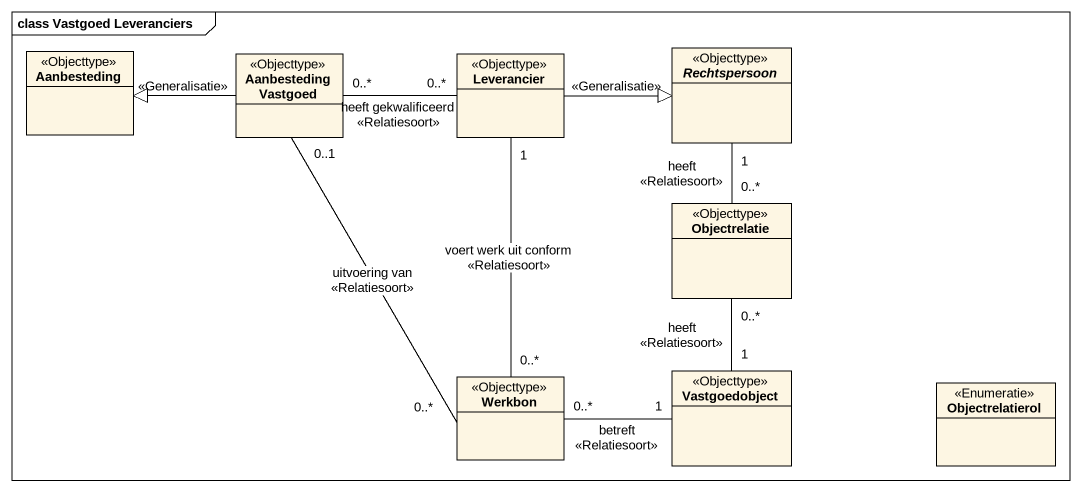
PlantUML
@startuml
mainframe class Vastgoed Leveranciers
hide circle
hide empty members
class Aanbesteding <<Objecttype>>
class "Aanbesteding Vastgoed" as Aanbesteding_Vastgoed <<Objecttype>>
class Leverancier <<Objecttype>>
abstract class Rechtspersoon <<Objecttype>>
class Objectrelatie <<Objecttype>>
class Werkbon <<Objecttype>>
class Vastgoedobject <<Objecttype>>
enum Objectrelatierol <<Enumeratie>>
Aanbesteding_Vastgoed -left-|> Aanbesteding : <<Generalisatie>>
Aanbesteding_Vastgoed "0..1" -- "0..*" Werkbon : uitvoering van\n<<Relatiesoort>>
Leverancier "0..*" -left- "0..*" Aanbesteding_Vastgoed : heeft gekwalificeerd\n<<Relatiesoort>>
Leverancier -right-|> Rechtspersoon : <<Generalisatie>>
Leverancier "1" -- "0..*" Werkbon : voert werk uit conform\n<<Relatiesoort>>
Rechtspersoon "1" -- "0..*" Objectrelatie : heeft\n<<Relatiesoort>>
Werkbon "0..*" -right- "1" Vastgoedobject : betreft\n<<Relatiesoort>>
Vastgoedobject "1" -up- "0..*" Objectrelatie : heeft\n<<Relatiesoort>>
@enduml
